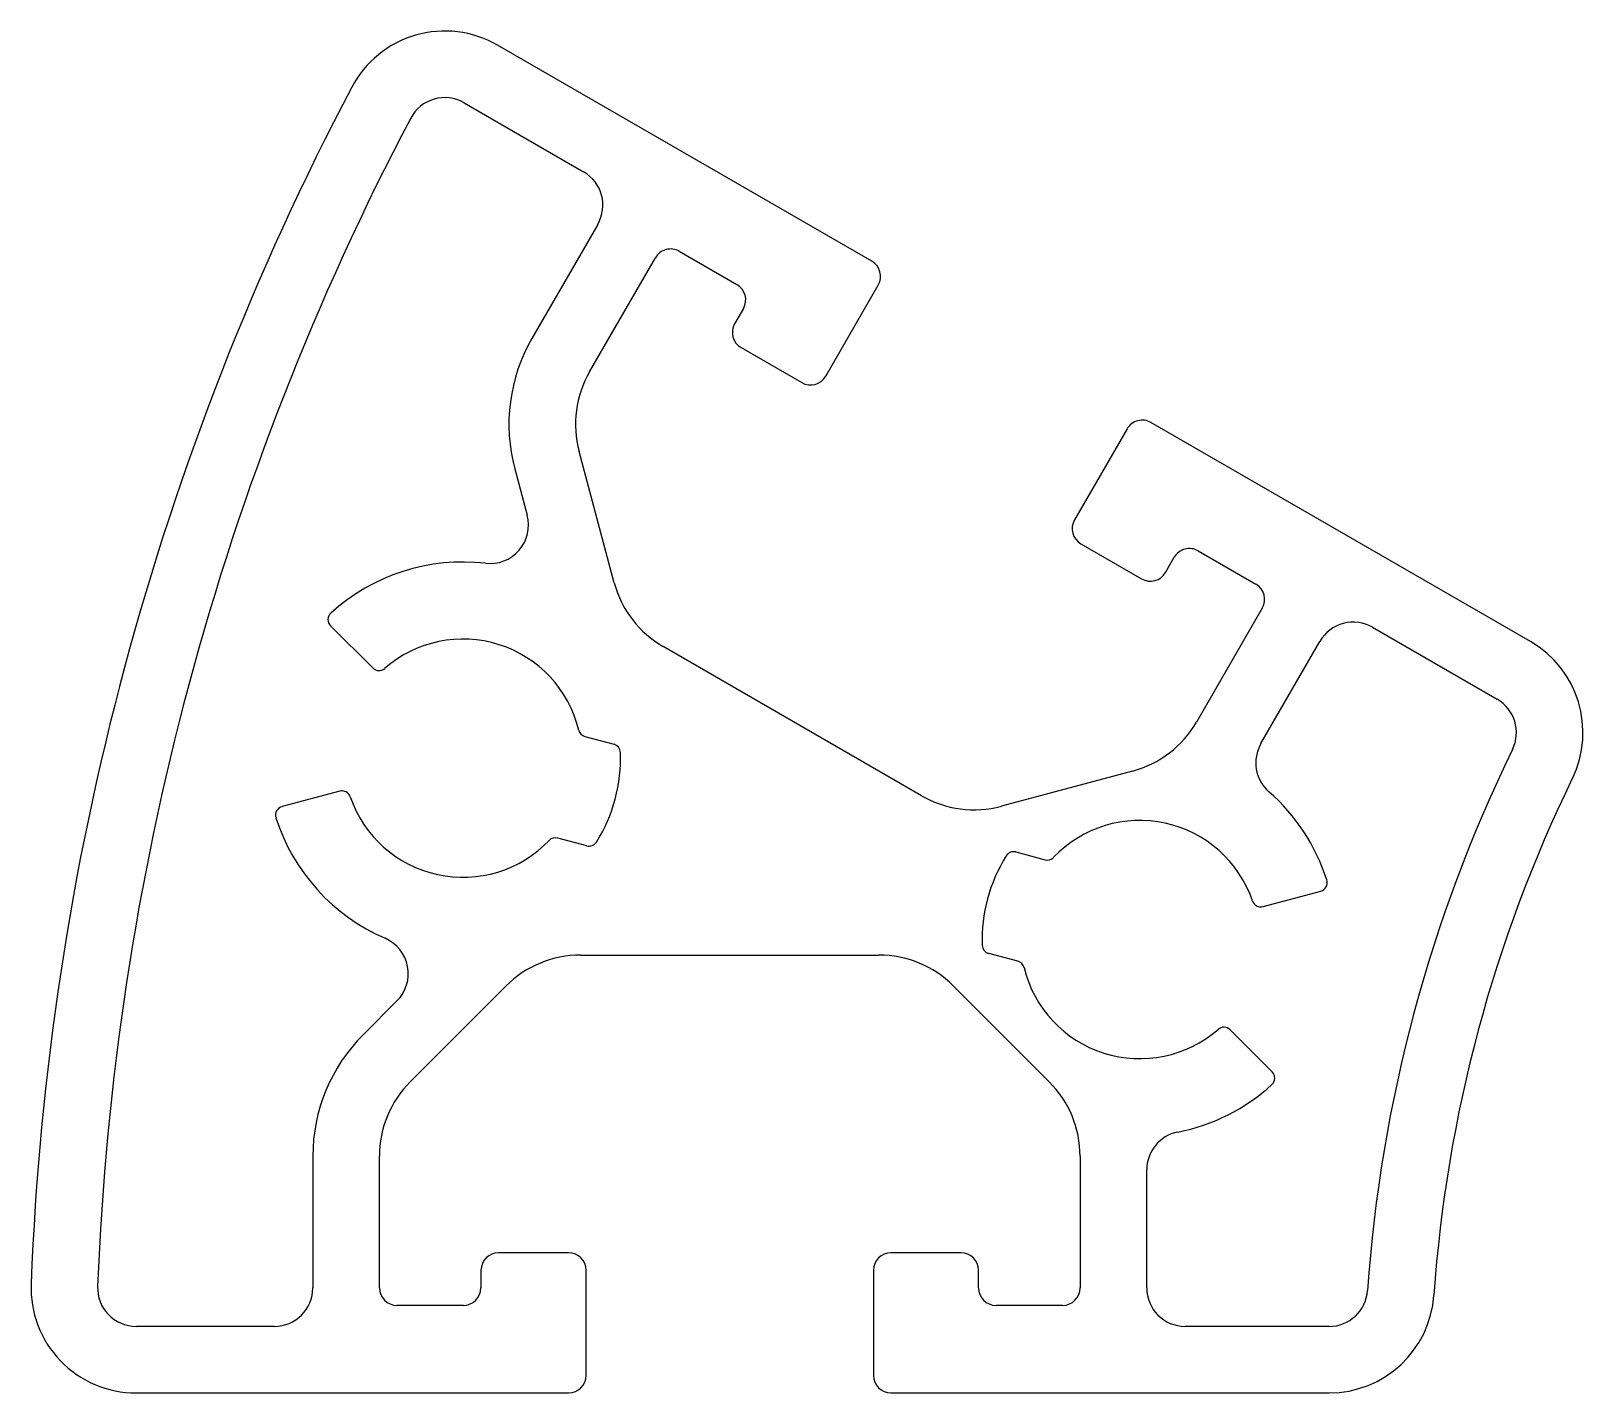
# Model space of a CAD drawing. Extents: x 1587.7 to 1632, y 1935.7 to 1974.6.
import ezdxf

# ---------------------------------------------------------------- set-up
doc = ezdxf.new("R2010")
doc.units = 0
doc.layers.get('0').update_dxf_attribs({"linetype": 'CONTINUOUS'})

msp = doc.modelspace()

# ---------------------------------------------------------------- linework, layer by layer
for p, q in [((1611.69, 1968.017), (1601.002, 1974.187)), ((1600.052, 1972.542), (1603.465, 1970.571)), ((1603.868, 1969.069), (1601.989, 1965.815)), ((1603.634, 1964.865), (1605.513, 1968.119)), ((1606.196, 1968.302), (1607.842, 1967.352)), ((1610.373, 1964.736), (1611.873, 1967.334)), ((1608.025, 1966.669), (1607.775, 1966.236)), ((1607.958, 1965.553), (1609.69, 1964.553)), ((1618.974, 1963.234), (1617.474, 1960.636)), ((1630.487, 1957.164), (1619.657, 1963.417)), ((1604.339, 1958.842), (1603.335, 1962.588)), ((1601.499, 1962.096), (1601.854, 1960.774)), ((1617.657, 1959.953), (1619.389, 1958.953)), ((1620.072, 1959.136), (1620.322, 1959.569)), ((1621.005, 1959.752), (1622.651, 1958.802)), ((1622.834, 1958.119), (1620.955, 1954.865)), ((1596.241, 1957.613), (1597.445, 1956.409)), ((1625.982, 1957.571), (1629.537, 1955.519)), ((1613.11, 1952.763), (1605.736, 1957.02)), ((1622.795, 1954.252), (1624.479, 1957.169)), ((1603.502, 1954.454), (1604.332, 1954.232)), ((1619.133, 1953.467), (1615.387, 1952.463)), ((1596.503, 1952.891), (1594.858, 1952.451)), ((1603.555, 1951.334), (1602.726, 1951.556)), ((1615.803, 1951.158), (1616.633, 1950.935)), ((1622.856, 1949.6), (1624.501, 1950.041)), ((1603.378, 1948.217), (1611.892, 1948.217)), ((1615.856, 1948.038), (1615.027, 1948.26)), ((1598.514, 1944.595), (1601.256, 1947.338)), ((1614.014, 1947.338), (1616.756, 1944.595)), ((1598.138, 1946.907), (1597.17, 1945.939)), ((1623.117, 1944.879), (1621.913, 1946.083)), ((1595.735, 1942.474), (1595.735, 1938.717)), ((1597.635, 1938.717), (1597.635, 1942.474)), ((1617.635, 1942.474), (1617.635, 1938.717)), ((1619.535, 1938.717), (1619.535, 1942.084)), ((1603.035, 1939.717), (1601.035, 1939.717)), ((1614.235, 1939.717), (1612.235, 1939.717)), ((1600.535, 1939.217), (1600.535, 1938.717)), ((1603.535, 1936.217), (1603.535, 1939.217)), ((1611.735, 1939.217), (1611.735, 1936.217)), ((1614.735, 1938.717), (1614.735, 1939.217)), ((1600.035, 1938.217), (1598.135, 1938.217)), ((1617.135, 1938.217), (1615.235, 1938.217)), ((1594.635, 1937.617), (1590.693, 1937.617)), ((1624.74, 1937.617), (1620.635, 1937.617)), ((1590.693, 1935.717), (1603.035, 1935.717)), ((1612.235, 1935.717), (1624.74, 1935.717))]:
    msp.add_line(p, q)
for centre, radius, start, end in [((1599.502, 1971.589), 3, 60, 152.2329), ((1667.635, 1935.717), 80, 152.23287, 177.76713), ((1599.502, 1971.589), 1.1, 60, 152.2329), ((1667.635, 1935.717), 78.1, 152.23287, 177.76713), ((1602.915, 1969.619), 1.1, 330, 60), ((1605.946, 1967.869), 0.5, 60, 150), ((1611.44, 1967.584), 0.5, 330, 60), ((1607.592, 1966.919), 0.5, 330, 60), ((1608.208, 1965.986), 0.5, 150, 240), ((1606.232, 1963.365), 4.9, 150, 195), ((1606.232, 1963.365), 3, 150, 195), ((1609.94, 1964.986), 0.5, 240, 330), ((1619.407, 1962.984), 0.5, 60, 150), ((1600.791, 1960.489), 1.1, 263.3907, 15), ((1617.907, 1960.386), 0.5, 150, 240), ((1620.755, 1959.319), 0.5, 60, 150), ((1600.02, 1953.834), 5.6, 83.3907, 132.3217), ((1619.639, 1959.386), 0.5, 240, 330), ((1607.236, 1959.618), 3, 195, 240), ((1622.401, 1958.369), 0.5, 330, 60), ((1596.418, 1957.79), 0.25, 132.3217, 225), ((1625.432, 1956.619), 1.1, 60, 150), ((1600.02, 1953.834), 3.4, 13.6496, 131.0726), ((1628.987, 1954.566), 3, 334.0006, 60), ((1597.622, 1956.586), 0.25, 225, 311.0726), ((1628.987, 1954.566), 1.1, 334.0006, 60), ((1618.357, 1956.365), 3, 285, 330), ((1603.567, 1954.695), 0.25, 193.6496, 255), ((1604.267, 1953.99), 0.25, 2.1046, 75), ((1623.748, 1953.702), 1.1, 150, 228.8443), ((1600.02, 1953.834), 4.5, 327.8954, 2.1046), ((1667.635, 1935.717), 41.9, 154.0006, 175.9994), ((1596.567, 1952.65), 0.25, 18.9274, 105), ((1667.635, 1935.717), 40, 154.0006, 175.9994), ((1594.923, 1952.209), 0.25, 105, 197.6783), ((1600.02, 1953.834), 3.4, 198.9274, 316.3504), ((1614.61, 1955.361), 3, 240, 285), ((1619.339, 1948.658), 5.6, 17.6783, 48.8443), ((1600.02, 1953.834), 5.6, 197.6783, 246.6093), ((1619.339, 1948.658), 3.4, 18.9274, 136.3504), ((1602.661, 1951.315), 0.25, 75, 136.3504), ((1603.62, 1951.575), 0.25, 255, 327.8954), ((1615.738, 1950.916), 0.25, 75, 147.8954), ((1619.339, 1948.658), 4.5, 147.8954, 182.1046), ((1616.698, 1951.177), 0.25, 255, 316.3504), ((1624.436, 1950.282), 0.25, 285, 17.6783), ((1622.791, 1949.842), 0.25, 198.9274, 285), ((1597.36, 1947.685), 1.1, 315, 66.6093), ((1615.091, 1948.501), 0.25, 182.1046, 255), ((1603.378, 1945.217), 3, 90, 135), ((1611.892, 1945.217), 3, 45, 90), ((1615.792, 1947.796), 0.25, 13.6496, 75), ((1619.339, 1948.658), 3.4, 193.6496, 311.0726), ((1600.635, 1942.474), 4.9, 135, 180), ((1621.737, 1945.906), 0.25, 45, 131.0726), ((1600.635, 1942.474), 3, 135, 180), ((1614.635, 1942.474), 3, 0, 45), ((1619.339, 1948.658), 5.6, 281.1557, 312.3217), ((1622.941, 1944.702), 0.25, 312.3217, 45), ((1620.635, 1942.084), 1.1, 101.1557, 180), ((1601.035, 1939.217), 0.5, 90, 180), ((1603.035, 1939.217), 0.5, 0, 90), ((1612.235, 1939.217), 0.5, 90, 180), ((1614.235, 1939.217), 0.5, 0, 90), ((1590.693, 1938.717), 3, 177.7671, 270), ((1590.693, 1938.717), 1.1, 177.7671, 270), ((1594.635, 1938.717), 1.1, 270, 360), ((1598.135, 1938.717), 0.5, 180, 270), ((1600.035, 1938.717), 0.5, 270, 0), ((1615.235, 1938.717), 0.5, 180, 270), ((1617.135, 1938.717), 0.5, 270, 0), ((1620.635, 1938.717), 1.1, 180, 270), ((1624.74, 1938.717), 1.1, 270, 355.9994), ((1624.74, 1938.717), 3, 270, 355.9994), ((1603.035, 1936.217), 0.5, 270, 0), ((1612.235, 1936.217), 0.5, 180, 270)]:
    msp.add_arc(centre, radius, start, end)

doc.saveas('drawing.dxf')
